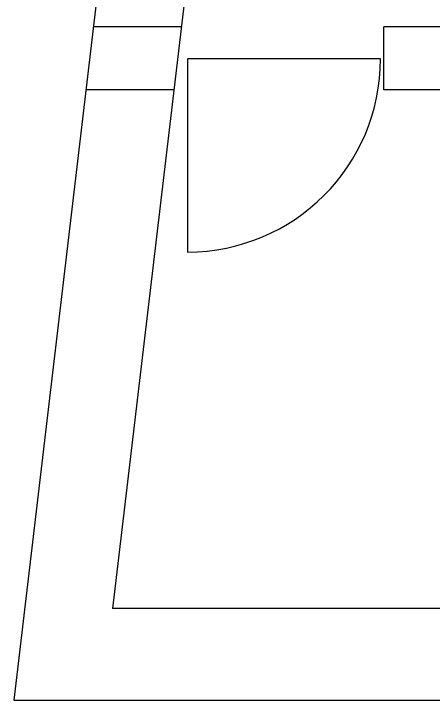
# Model space of a CAD drawing. Header units: millimetres. Extents: x 88 to 97873, y 32 to 55088.
# Drawn here: x 88 to 1919, y 7063 to 10058 of the extents above; entities that cross this region are included whole.
import ezdxf

# ---------------------------------------------------------------- set-up
doc = ezdxf.new("R2010")
doc.units = ezdxf.units.MM
doc.header["$LTSCALE"] = 0.3
doc.layers.add('Planta', color=7, linetype='Continuous')

# ---------------------------------------------------------------- blocks, each defined once
blk = doc.blocks.new('piso 0')
at = {"layer": 'Planta', "color": 7, "linetype": 'Continuous'}
for p, q in [((2086.7, 23937.8), (87.6, 7063.1)), ((1783.4, 18137.8), (518.8, 7463.1)), ((819.5, 10001.3), (435.7, 10001.3)), ((4399.4, 10001.3), (1703.8, 10001.3)), ((1703.8, 9725.5), (1703.8, 10001.3)), ((1689, 9861), (846.4, 9861)), ((846.4, 9861), (846.4, 9018.4)), ((786.9, 9725.5), (403.1, 9725.5)), ((4393.9, 9725.5), (1703.8, 9725.5)), ((4331.3, 7463.1), (518.8, 7463.1)), ((87.6, 7063.1), (4473.8, 7063.1))]:
    blk.add_line(p, q, dxfattribs=at)
blk.add_arc((846.4, 9861), 842.6, 270.0002, 0, dxfattribs=at)

msp = doc.modelspace()

# ---------------------------------------------------------------- block references
at = {"color": 7}
msp.add_blockref('piso 0', (0, 0), dxfattribs=at)

doc.saveas('drawing.dxf')
